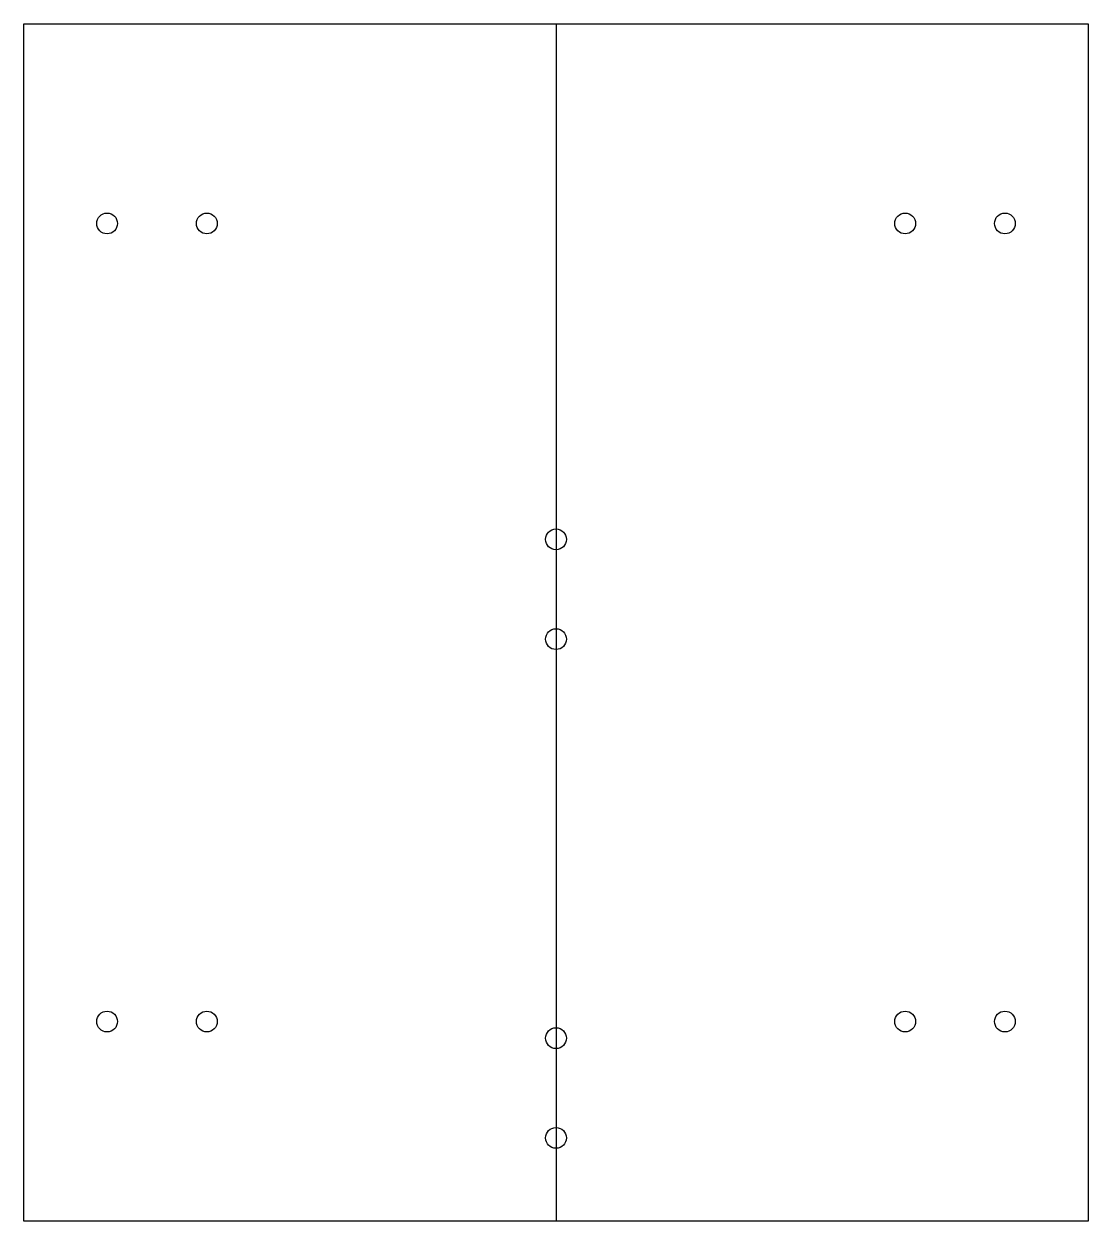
# Model space of a CAD drawing. Header units: inches. Extents: x -4 to 4, y 0 to 9.
import ezdxf

# ---------------------------------------------------------------- set-up
doc = ezdxf.new("R2010")
doc.units = ezdxf.units.IN
doc.layers.get('0').update_dxf_attribs({"linetype": 'CONTINUOUS'})

msp = doc.modelspace()

# ---------------------------------------------------------------- linework, layer by layer
msp.add_line((0, 9), (0, 0))
msp.add_lwpolyline([(4, 0), (-4, 0), (-4, 9), (4, 9)], close=True)
for centre in [(-3.375, 7.5), (-2.625, 7.5), (2.625, 7.5), (3.375, 7.5), (0, 5.125), (0, 4.375), (-3.375, 1.5), (-2.625, 1.5), (2.625, 1.5), (3.375, 1.5), (0, 1.375), (0, 0.625)]:
    msp.add_circle(centre, 0.0781)

doc.saveas('drawing.dxf')
